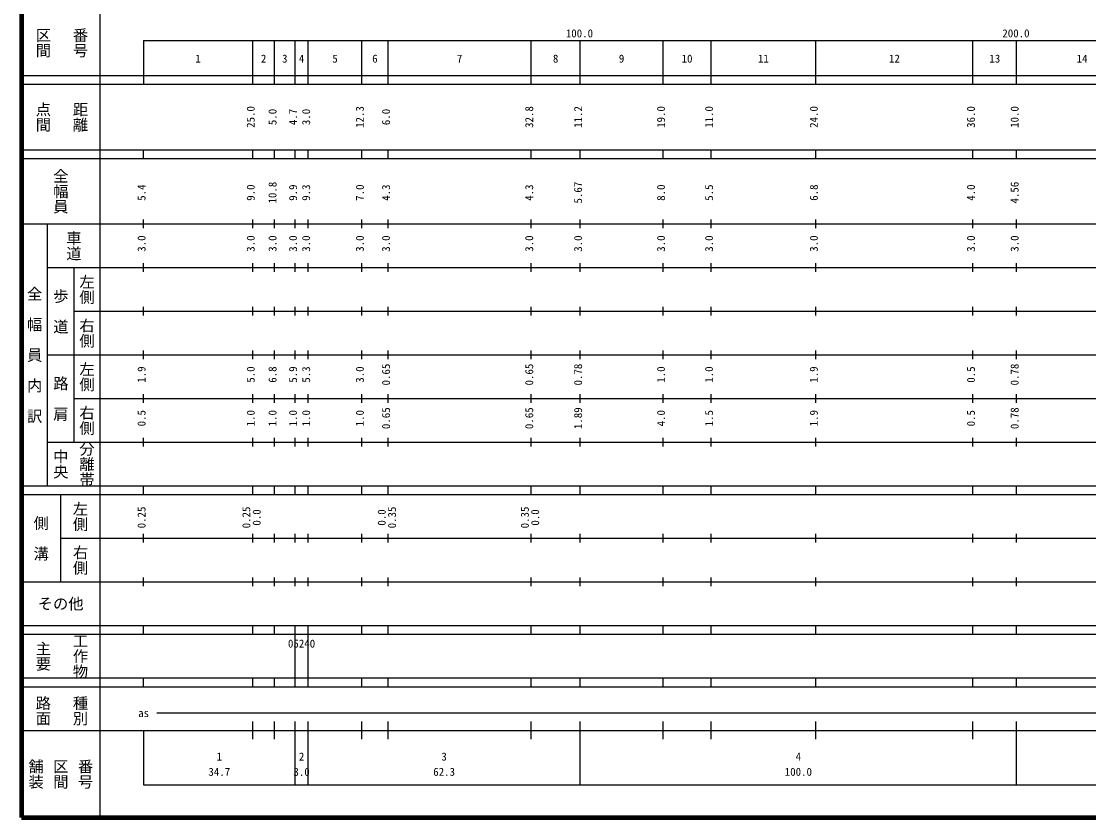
# Model space of a CAD drawing. Units: millimetres on the paper, enlarged 1000 times. Extents: x 40000 to 680000, y 20000 to 380000.
# Drawn here: x 40000 to 284500, y 20000 to 202409 of the extents above; entities that cross this region are included whole.
import ezdxf
from ezdxf.enums import TextEntityAlignment as Align

# ---------------------------------------------------------------- set-up
doc = ezdxf.new("R2010")
doc.units = ezdxf.units.MM
doc.header["$LTSCALE"] = 1000
doc.layers.add('M-TTL', color=2, linetype='Continuous', lineweight=140)
doc.layers.add('M-TTL-BAND', color=7, linetype='Continuous', lineweight=25)
doc.styles.add('@ＭＳ ゴシック', font='')
doc.styles.add('ＭＳ ゴシック', font='')
doc.styles.get('@ＭＳ ゴシック').set_extended_font_data('@MS Gothic')
doc.styles.get('ＭＳ ゴシック').set_extended_font_data('MS Gothic')

msp = doc.modelspace()

# ---------------------------------------------------------------- linework, layer by layer
at = {"layer": 'M-TTL'}
for p, q in [((40000, 380000), (40000, 20000)), ((40000, 20000), (680000, 20000))]:
    msp.add_line(p, q, dxfattribs=at)
at = {"layer": 'M-TTL-BAND'}
for p, q in [((58000, 370000), (58000, 20000)), ((68000, 198000), (579000, 198000)), ((68000, 198000), (68000, 188000)), ((93000, 188000), (93000, 198000)), ((98000, 188000), (98000, 198000)), ((102700, 188000), (102700, 198000)), ((105700, 188000), (105700, 198000)), ((118000, 188000), (118000, 198000)), ((124000, 188000), (124000, 198000)), ((156800, 188000), (156800, 198000)), ((168000, 188000), (168000, 198000)), ((187000, 188000), (187000, 198000)), ((198000, 188000), (198000, 198000)), ((222000, 188000), (222000, 198000)), ((258000, 188000), (258000, 198000)), ((268000, 188000), (268000, 198000)), ((40000, 190000), (579000, 190000)), ((40000, 188000), (579000, 188000)), ((40000, 173000), (579000, 173000)), ((68000, 171000), (68000, 173000)), ((93000, 171000), (93000, 173000)), ((98000, 171000), (98000, 173000)), ((102700, 171000), (102700, 173000)), ((105700, 171000), (105700, 173000)), ((118000, 171000), (118000, 173000)), ((124000, 171000), (124000, 173000)), ((156800, 171000), (156800, 173000)), ((168000, 171000), (168000, 173000)), ((187000, 171000), (187000, 173000)), ((198000, 171000), (198000, 173000)), ((222000, 171000), (222000, 173000)), ((258000, 171000), (258000, 173000)), ((268000, 171000), (268000, 173000)), ((40000, 171000), (579000, 171000)), ((68000, 155000), (68000, 157000)), ((93000, 155000), (93000, 157000)), ((98000, 155000), (98000, 157000)), ((102700, 155000), (102700, 157000)), ((105700, 155000), (105700, 157000)), ((118000, 155000), (118000, 157000)), ((124000, 155000), (124000, 157000)), ((156800, 155000), (156800, 157000)), ((168000, 155000), (168000, 157000)), ((187000, 155000), (187000, 157000)), ((198000, 155000), (198000, 157000)), ((222000, 155000), (222000, 157000)), ((258000, 155000), (258000, 157000)), ((268000, 155000), (268000, 157000)), ((40000, 156000), (579000, 156000)), ((46000, 96000), (46000, 156000)), ((68000, 145000), (68000, 147000)), ((93000, 145000), (93000, 147000)), ((98000, 145000), (98000, 147000)), ((102700, 145000), (102700, 147000)), ((105700, 145000), (105700, 147000)), ((118000, 145000), (118000, 147000)), ((124000, 145000), (124000, 147000)), ((156800, 145000), (156800, 147000)), ((168000, 145000), (168000, 147000)), ((187000, 145000), (187000, 147000)), ((198000, 145000), (198000, 147000)), ((222000, 145000), (222000, 147000)), ((258000, 145000), (258000, 147000)), ((268000, 145000), (268000, 147000)), ((46000, 146000), (579000, 146000)), ((52000, 146000), (52000, 106000)), ((68000, 135000), (68000, 137000)), ((93000, 135000), (93000, 137000)), ((98000, 135000), (98000, 137000)), ((102700, 135000), (102700, 137000)), ((105700, 135000), (105700, 137000)), ((118000, 135000), (118000, 137000)), ((124000, 135000), (124000, 137000)), ((156800, 135000), (156800, 137000)), ((168000, 135000), (168000, 137000)), ((187000, 135000), (187000, 137000)), ((198000, 135000), (198000, 137000)), ((222000, 135000), (222000, 137000)), ((258000, 135000), (258000, 137000)), ((268000, 135000), (268000, 137000)), ((52000, 136000), (579000, 136000)), ((46000, 126000), (579000, 126000)), ((68000, 125000), (68000, 127000)), ((93000, 125000), (93000, 127000)), ((98000, 125000), (98000, 127000)), ((102700, 125000), (102700, 127000)), ((105700, 125000), (105700, 127000)), ((118000, 125000), (118000, 127000)), ((124000, 125000), (124000, 127000)), ((156800, 125000), (156800, 127000)), ((168000, 125000), (168000, 127000)), ((187000, 125000), (187000, 127000)), ((198000, 125000), (198000, 127000)), ((222000, 125000), (222000, 127000)), ((258000, 125000), (258000, 127000)), ((268000, 125000), (268000, 127000)), ((52000, 116000), (579000, 116000)), ((68000, 115000), (68000, 117000)), ((93000, 115000), (93000, 117000)), ((98000, 115000), (98000, 117000)), ((102700, 115000), (102700, 117000)), ((105700, 115000), (105700, 117000)), ((118000, 115000), (118000, 117000)), ((124000, 115000), (124000, 117000)), ((156800, 115000), (156800, 117000)), ((168000, 115000), (168000, 117000)), ((187000, 115000), (187000, 117000)), ((198000, 115000), (198000, 117000)), ((222000, 115000), (222000, 117000)), ((258000, 115000), (258000, 117000)), ((268000, 115000), (268000, 117000)), ((46000, 106000), (579000, 106000)), ((68000, 105000), (68000, 107000)), ((93000, 105000), (93000, 107000)), ((98000, 105000), (98000, 107000)), ((102700, 105000), (102700, 107000)), ((105700, 105000), (105700, 107000)), ((118000, 105000), (118000, 107000)), ((124000, 105000), (124000, 107000)), ((156800, 105000), (156800, 107000)), ((168000, 105000), (168000, 107000)), ((187000, 105000), (187000, 107000)), ((198000, 105000), (198000, 107000)), ((222000, 105000), (222000, 107000)), ((258000, 105000), (258000, 107000)), ((268000, 105000), (268000, 107000)), ((40000, 96000), (579000, 96000)), ((68000, 94000), (68000, 96000)), ((93000, 94000), (93000, 96000)), ((98000, 94000), (98000, 96000)), ((102700, 94000), (102700, 96000)), ((105700, 94000), (105700, 96000)), ((118000, 94000), (118000, 96000)), ((124000, 94000), (124000, 96000)), ((156800, 94000), (156800, 96000)), ((168000, 94000), (168000, 96000)), ((187000, 94000), (187000, 96000)), ((198000, 94000), (198000, 96000)), ((222000, 94000), (222000, 96000)), ((258000, 94000), (258000, 96000)), ((268000, 94000), (268000, 96000)), ((40000, 94000), (579000, 94000)), ((49000, 94000), (49000, 74000)), ((49000, 84000), (579000, 84000)), ((68000, 83000), (68000, 85000)), ((93000, 83000), (93000, 85000)), ((98000, 83000), (98000, 85000)), ((102700, 83000), (102700, 85000)), ((105700, 83000), (105700, 85000)), ((118000, 83000), (118000, 85000)), ((124000, 83000), (124000, 85000)), ((156800, 83000), (156800, 85000)), ((168000, 83000), (168000, 85000)), ((187000, 83000), (187000, 85000)), ((198000, 83000), (198000, 85000)), ((222000, 83000), (222000, 85000)), ((258000, 83000), (258000, 85000)), ((268000, 83000), (268000, 85000)), ((40000, 74000), (579000, 74000)), ((68000, 73000), (68000, 75000)), ((93000, 73000), (93000, 75000)), ((98000, 73000), (98000, 75000)), ((102700, 73000), (102700, 75000)), ((105700, 73000), (105700, 75000)), ((118000, 73000), (118000, 75000)), ((124000, 73000), (124000, 75000)), ((156800, 73000), (156800, 75000)), ((168000, 73000), (168000, 75000)), ((187000, 73000), (187000, 75000)), ((198000, 73000), (198000, 75000)), ((222000, 73000), (222000, 75000)), ((258000, 73000), (258000, 75000)), ((268000, 73000), (268000, 75000)), ((40000, 64000), (579000, 64000)), ((68000, 62000), (68000, 64000)), ((93000, 62000), (93000, 64000)), ((98000, 62000), (98000, 64000)), ((102700, 62000), (102700, 64000)), ((105700, 62000), (105700, 64000)), ((118000, 62000), (118000, 64000)), ((124000, 62000), (124000, 64000)), ((156800, 62000), (156800, 64000)), ((168000, 62000), (168000, 64000)), ((187000, 62000), (187000, 64000)), ((198000, 62000), (198000, 64000)), ((222000, 62000), (222000, 64000)), ((258000, 62000), (258000, 64000)), ((268000, 62000), (268000, 64000)), ((40000, 62000), (579000, 62000)), ((102700, 52000), (102700, 62000)), ((105700, 52000), (105700, 62000)), ((40000, 52000), (579000, 52000)), ((68000, 50000), (68000, 52000)), ((93000, 50000), (93000, 52000)), ((98000, 50000), (98000, 52000)), ((102700, 50000), (102700, 52000)), ((105700, 50000), (105700, 52000)), ((118000, 50000), (118000, 52000)), ((124000, 50000), (124000, 52000)), ((156800, 50000), (156800, 52000)), ((168000, 50000), (168000, 52000)), ((187000, 50000), (187000, 52000)), ((198000, 50000), (198000, 52000)), ((222000, 50000), (222000, 52000)), ((258000, 50000), (258000, 52000)), ((268000, 50000), (268000, 52000)), ((40000, 50000), (579000, 50000)), ((71000, 44000), (565000, 44000)), ((93000, 38000), (93000, 42000)), ((98000, 38000), (98000, 42000)), ((102700, 27500), (102700, 42000)), ((105700, 27500), (105700, 42000)), ((118000, 38000), (118000, 42000)), ((124000, 38000), (124000, 42000)), ((156800, 38000), (156800, 42000)), ((168000, 27500), (168000, 42000)), ((187000, 38000), (187000, 42000)), ((198000, 38000), (198000, 42000)), ((222000, 38000), (222000, 42000)), ((258000, 38000), (258000, 42000)), ((268000, 27500), (268000, 42000)), ((40000, 40000), (579000, 40000)), ((68000, 40000), (68000, 27500)), ((68000, 27500), (579000, 27500))]:
    msp.add_line(p, q, dxfattribs=at)

# ---------------------------------------------------------------- texts
at = {"layer": 'M-TTL-BAND', "style": '@ＭＳ ゴシック'}
for s, p in [('区間', (45000, 197500)), ('番号', (53500, 197500)), ('点間', (45000, 180500)), ('距離', (53500, 180500)), ('全幅員', (49000, 163500)), ('車道', (52000, 151000)), ('左側', (55000, 141000)), ('全\u3000幅\u3000員\u3000内\u3000訳', (43000, 126000)), ('歩\u3000道', (49000, 136000)), ('右側', (55000, 131000)), ('左側', (55000, 121000)), ('路\u3000肩', (49000, 116000)), ('右側', (55000, 111000)), ('分離帯', (55000, 101000)), ('中央', (49000, 101000)), ('左側', (53500, 89000)), ('側\u3000溝', (44500, 84000)), ('右側', (53500, 79000)), ('工作物', (53500, 57000)), ('主要', (45000, 57000)), ('路面', (45000, 44500)), ('種別', (53500, 44500)), ('舗装', (43333, 30000)), ('区間', (49000, 30000)), ('番号', (54667, 30000))]:
    msp.add_text(s, height=2566, rotation=270, dxfattribs=at).set_placement(p, align=Align.MIDDLE_CENTER)
at = {"layer": 'M-TTL-BAND', "style": 'ＭＳ ゴシック'}
for s, p in [('100.0', (167844, 198195)), ('200.0', (267844, 198195)), ('1', (80500, 192405)), ('2', (95500, 192405)), ('3', (100350, 192405)), ('4', (104200, 192405)), ('5', (111850, 192405)), ('6', (121000, 192405)), ('7', (140400, 192405)), ('8', (162400, 192405)), ('9', (177500, 192405)), ('10', (192500, 192405)), ('11', (210000, 192405)), ('12', (240000, 192405)), ('13', (263000, 192405)), ('14', (283000, 192405)), ('as', (68000, 42500)), ('1', (85350, 32523)), ('2', (104200, 32523)), ('3', (136850, 32523)), ('4', (218000, 32523)), ('34.7', (85350, 29033)), ('3.0', (104200, 29033)), ('62.3', (136850, 29033)), ('100.0', (218000, 29033))]:
    msp.add_text(s, height=1833, dxfattribs=at).set_placement(p, align=Align.BOTTOM_CENTER)
for s, p in [('25.0', (94000, 180500)), ('5.0', (99000, 180500)), ('4.7', (103700, 180500)), ('3.0', (106700, 180500)), ('12.3', (119000, 180500)), ('6.0', (125000, 180500)), ('32.8', (157800, 180500)), ('11.2', (169000, 180500)), ('19.0', (188000, 180500)), ('11.0', (199000, 180500)), ('24.0', (223000, 180500)), ('36.0', (259000, 180500)), ('10.0', (269000, 180500)), ('5.4', (69000, 163174)), ('9.0', (94000, 163174)), ('10.8', (99000, 163174)), ('9.9', (103700, 163174)), ('9.3', (106700, 163174)), ('7.0', (119000, 163174)), ('4.3', (125000, 163174)), ('4.3', (157800, 163174)), ('5.67', (169000, 163174)), ('8.0', (188000, 163174)), ('5.5', (199000, 163174)), ('6.8', (223000, 163174)), ('4.0', (259000, 163174)), ('4.56', (269000, 163174)), ('3.0', (69000, 151500)), ('3.0', (94000, 151500)), ('3.0', (99000, 151500)), ('3.0', (103700, 151500)), ('3.0', (106700, 151500)), ('3.0', (119000, 151500)), ('3.0', (125000, 151500)), ('3.0', (157800, 151500)), ('3.0', (169000, 151500)), ('3.0', (188000, 151500)), ('3.0', (199000, 151500)), ('3.0', (223000, 151500)), ('3.0', (259000, 151500)), ('3.0', (269000, 151500)), ('1.9', (69000, 121500)), ('5.0', (94000, 121500)), ('6.8', (99000, 121500)), ('5.9', (103700, 121500)), ('5.3', (106700, 121500)), ('3.0', (119000, 121500)), ('0.65', (125000, 121500)), ('0.65', (157800, 121500)), ('0.78', (169000, 121500)), ('1.0', (188000, 121500)), ('1.0', (199000, 121500)), ('1.9', (223000, 121500)), ('0.5', (259000, 121500)), ('0.78', (269000, 121500)), ('0.5', (69000, 111500)), ('1.0', (94000, 111500)), ('1.0', (99000, 111500)), ('1.0', (103700, 111500)), ('1.0', (106700, 111500)), ('1.0', (119000, 111500)), ('0.65', (125000, 111500)), ('0.65', (157800, 111500)), ('1.89', (169000, 111500)), ('4.0', (188000, 111500)), ('1.5', (199000, 111500)), ('1.9', (223000, 111500)), ('0.5', (259000, 111500)), ('0.78', (269000, 111500)), ('0.25', (69000, 88764)), ('0.25', (93000, 88764)), ('0.0', (95370, 88764)), ('0.0', (124000, 88764)), ('0.35', (126370, 88764)), ('0.35', (156800, 88764)), ('0.0', (159170, 88764))]:
    msp.add_text(s, height=1833, rotation=90, dxfattribs=at).set_placement(p, align=Align.BOTTOM_CENTER)
msp.add_text('その他', height=2566, dxfattribs=at).set_placement((49000, 69000), align=Align.MIDDLE_CENTER)
msp.add_text('05240', height=1833, dxfattribs=at).set_placement((101075, 58405), align=Align.BOTTOM_LEFT)

doc.saveas('drawing.dxf')
